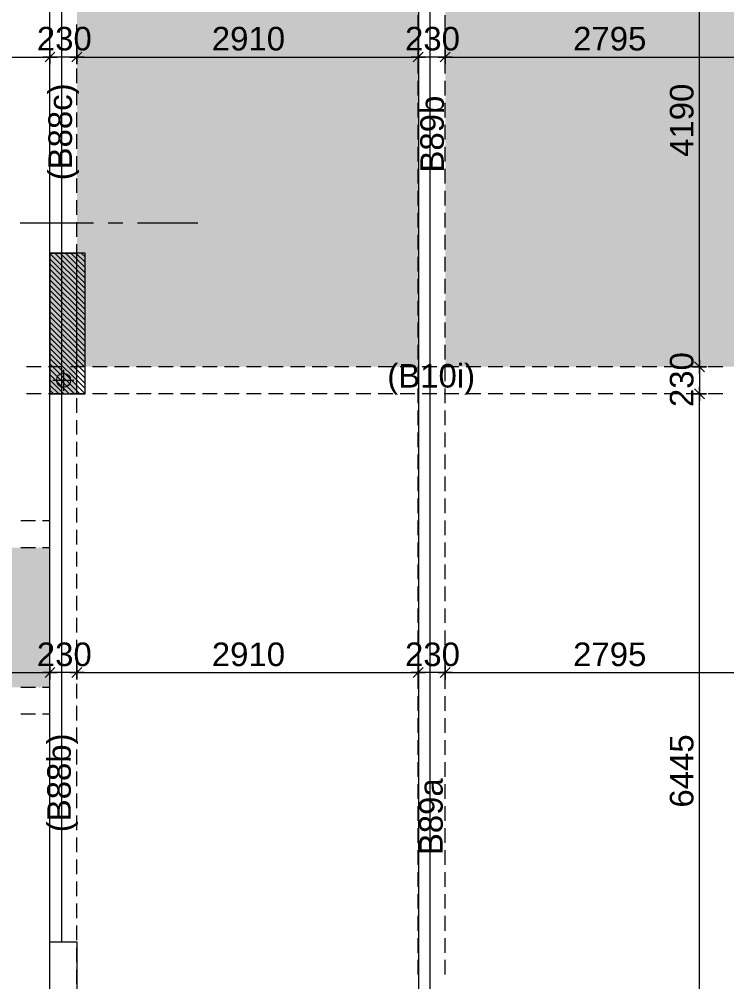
# Model space of a CAD drawing. Header units: millimetres. Extents: x -1303 to 98744, y -1303 to 90097.
# Drawn here: x 63157 to 69191, y 19940 to 28153 of the extents above; entities that cross this region are included whole.
import ezdxf

# ---------------------------------------------------------------- set-up
doc = ezdxf.new("R2010")
doc.units = ezdxf.units.MM
doc.layers.add('PDF_Geometry', color=7, linetype='Continuous')
doc.layers.add('PDF_Text', color=7, linetype='Continuous')
doc.layers.add('PDF_Solid Fills', color=192, linetype='Continuous', true_color=0xc2c0c0c0)
doc.styles.add('PDF ArialMT', font='arial.ttf')

msp = doc.modelspace()

# ---------------------------------------------------------------- hatches: boundary and pattern name
at = {"layer": 'PDF_Solid Fills', "true_color": 0x0000b2}
h = msp.add_hatch(color=33, dxfattribs=at)
h.paths.add_polyline_path([(22404.2843, 31942.72087), (22404.2843, 32112.74047), (19209.26177, 32112.74047), (19209.26177, 30922.67974), (22404.2843, 30922.67974), (22404.2843, 31642.7072), (21409.2932, 31642.7072), (21409.2932, 31942.72087)], flags=0)
h.paths.add_polyline_path([(11529.29261, 29607.70354), (11529.29261, 32397.68983), (12814.30857, 32397.68983), (12814.30857, 29607.70354)], flags=0)
h.paths.add_polyline_path([(12814.30857, 32627.71257), (12814.30857, 34142.75024), (8234.23832, 34142.75024), (8234.23832, 32627.71257)], flags=0)
h.paths.add_polyline_path([(12814.30857, 22167.74491), (12814.30857, 24957.72913), (11529.29261, 24957.72913), (11529.29261, 22167.74491)], flags=0)
h.paths.add_polyline_path([(8234.23832, 21937.72009), (8234.23832, 20422.68242), (12814.30857, 20422.68242), (12814.30857, 21937.72009)], flags=0)
h.paths.add_polyline_path([(21869.25605, 23642.75499), (21869.25605, 22452.69219), (19209.26177, 22452.69219), (19209.26177, 23642.75499)], flags=0)
h.paths.add_polyline_path([(23229.25373, 22452.69219), (23229.25373, 23642.75499), (25959.23687, 23642.75499), (25959.23687, 22452.69219)], flags=0)
h.paths.add_polyline_path([(32354.27376, 21952.6997), (32354.27376, 20422.68242), (36934.25928, 20422.68242), (36934.25928, 21952.6997)], flags=0)
h.paths.add_polyline_path([(33639.29074, 24957.72913), (33639.29074, 22182.72451), (32354.27376, 22182.72451), (32354.27376, 24957.72913)], flags=0)
h.paths.add_polyline_path([(26964.2984, 30922.67974), (26964.2984, 32112.74047), (30159.32092, 32112.74047), (30159.32092, 30922.67974)], flags=0)
h.paths.add_polyline_path([(28349.2614, 32342.68057), (28349.2614, 33242.7154), (27564.23691, 33242.7154), (27564.23691, 32342.68057)], flags=0)
h.paths.add_polyline_path([(40634.2682, 32627.71257), (40634.2682, 34142.75024), (36554.27309, 34142.75024), (36554.27309, 32627.71257)], flags=0)
h.paths.add_polyline_path([(36554.27309, 29607.70354), (36554.27309, 32397.68983), (37839.28802, 32397.68983), (37839.28802, 29607.70354)], flags=0)
h.paths.add_polyline_path([(41994.26382, 34142.75024), (41994.26382, 32627.71257), (46074.25892, 32627.71257), (46074.25892, 34142.75024)], flags=0)
h.paths.add_polyline_path([(46074.25892, 32397.68983), (46074.25892, 29607.70354), (44789.244, 29607.70354), (44789.244, 32397.68983)], flags=0)
h.paths.add_polyline_path([(45694.27273, 20422.68242), (45694.27273, 21952.6997), (50274.26033, 21952.6997), (50274.26033, 20422.68242)], flags=0)
h.paths.add_polyline_path([(48989.24127, 22182.72451), (48989.24127, 24957.72913), (50274.26033, 24957.72913), (50274.26033, 22182.72451)], flags=0)
h.paths.add_polyline_path([(52469.2958, 32112.74047), (52469.2958, 30922.67974), (55664.23361, 30922.67974), (55664.23361, 32112.74047)], flags=0)
h.paths.add_polyline_path([(55064.29717, 32342.68057), (55064.29717, 33242.7154), (54439.30655, 33242.7154), (54439.30655, 32342.68057)], flags=0)
h.paths.add_polyline_path([(63419.27024, 30922.67974), (63419.27024, 32112.74047), (60524.25933, 32112.74047), (60524.25933, 31222.69135), (60224.24978, 31222.69135), (60224.24978, 30922.67974)], flags=0)
h.paths.add_polyline_path([(60819.28118, 23642.75499), (60819.28118, 22452.69219), (63419.27024, 22452.69219), (63419.27024, 23642.75499)], flags=0)
h.paths.add_polyline_path([(56669.29721, 23642.75499), (56669.29721, 22452.69219), (59359.2507, 22452.69219), (59359.2507, 23642.75499)], flags=0)
h.paths.add_polyline_path([(71099.24354, 29607.70354), (71099.24354, 32397.68983), (69814.31126, 32397.68983), (69814.31126, 29607.70354)], flags=0)
h.paths.add_polyline_path([(71099.24354, 22167.74491), (71099.24354, 24957.72913), (69814.31126, 24957.72913), (69814.31126, 22167.74491)], flags=0)
h.paths.add_polyline_path([(69814.31126, 21937.72009), (69814.31126, 20422.68242), (74394.29472, 20422.68242), (74394.29472, 21937.72009)], flags=0)
h.paths.add_polyline_path([(69814.31126, 34142.75024), (69814.31126, 32627.71257), (74394.29472, 32627.71257), (74394.29472, 34142.75024)], flags=0)
at = {"layer": 'PDF_Solid Fills', "true_color": 0x00007f}
h = msp.add_hatch(color=254, dxfattribs=at)
h.paths.add_polyline_path([(31469.30117, 29377.68079), (31469.30117, 25187.75188), (33129.31253, 25187.75188), (33129.31253, 29377.68079)], flags=0)
h.paths.add_polyline_path([(33359.25057, 25187.75188), (33359.25057, 29377.68079), (36934.25928, 29377.68079), (36934.25928, 25187.75188)], flags=0)
h.paths.add_polyline_path([(37164.2841, 25187.75188), (37164.2841, 29377.68079), (40934.27775, 29377.68079), (40934.27775, 25187.75188)], flags=0)
h.paths.add_polyline_path([(41164.30255, 25182.67534), (41164.30255, 29377.68079), (45464.24791, 29377.68079), (45464.24791, 25182.67534)], flags=0)
h.paths.add_polyline_path([(45694.27273, 29377.68079), (45694.27273, 25187.75188), (49039.2587, 25187.75188), (49039.2587, 29377.68079)], flags=0)
h.paths.add_polyline_path([(49269.28352, 25187.75188), (49269.28352, 29377.68079), (51159.31349, 29377.68079), (51159.31349, 25187.75188)], flags=0)
h.paths.add_polyline_path([(41164.30255, 21382.72041), (41164.30255, 24957.72913), (45464.24791, 24957.72913), (45464.24791, 21382.72041)], flags=0)
h.paths.add_polyline_path([(37164.2841, 24957.72913), (37164.2841, 21382.72041), (40934.27775, 21382.72041), (40934.27775, 24957.72913)], flags=0)
h.paths.add_polyline_path([(40934.27775, 19182.68898), (40934.27775, 21152.69766), (37164.2841, 21152.69766), (37164.2841, 18512.67482), (40864.28888, 18512.67482), (40864.28888, 19182.68898)], flags=0)
h.paths.add_polyline_path([(41164.30255, 21152.69766), (41164.30255, 18512.67482), (43234.25726, 18512.67482), (43234.25726, 21152.69766)], flags=0)
h.paths.add_polyline_path([(41164.30255, 18282.73679), (45464.24791, 18282.73679), (45464.24791, 15760.43508), (41164.30255, 15663.95813)], flags=0)
h.paths.add_polyline_path([(37164.2841, 18282.73679), (40934.27775, 18282.73679), (40934.27775, 15658.79481), (37164.2841, 15574.16518)], flags=0)
h.paths.add_polyline_path([(12814.30857, 29377.68079), (12814.30857, 25187.75188), (8234.23832, 25187.75188), (8234.23832, 29377.68079)], flags=0)
h.paths.add_polyline_path([(13044.24764, 25187.75188), (13044.24764, 29377.68079), (15954.23712, 29377.68079), (15954.23712, 25187.75188)], flags=0)
h.paths.add_polyline_path([(16184.2609, 29377.68079), (16184.2609, 25187.75188), (18909.25016, 25187.75188), (18909.25016, 29377.68079)], flags=0)
h.paths.add_polyline_path([(66559.28558, 25187.75188), (66559.28558, 29377.68079), (63649.29506, 29377.68079), (63649.29506, 25187.75188)], flags=0)
h.paths.add_polyline_path([(66789.30626, 25187.75188), (66789.30626, 29377.68079), (69584.28231, 29377.68079), (69584.28231, 25187.75188)], flags=0)
h.paths.add_polyline_path([(69814.31126, 29377.68079), (69814.31126, 25187.75188), (74394.29472, 25187.75188), (74394.29472, 29377.68079)], flags=0)

# ---------------------------------------------------------------- linework, layer by layer
at = {"layer": 'PDF_Geometry', "color": 9, "lineweight": 0, "true_color": 0xc0c0c0}
for points in [[(63418.67933, 19382.49837), (63418.67933, 32627.03487), (72723.70259, 32627.03487), (72723.70259, 33926.94469), (72823.57217, 33926.94469), (72823.57217, 32627.03487), (73923.75731, 32627.03487), (73923.75731, 32527.1715), (71824.09132, 32527.1715), (71824.09132, 32097.25466), (71724.23002, 32097.25466), (71724.23002, 32527.1715), (69812.44345, 32527.1715)], [(63518.54063, 20282.11171), (63518.54063, 32527.1715), (65561.49898, 32527.1715), (65561.49898, 32227.58345), (65661.36442, 32227.58345), (65661.36442, 32527.1715), (66560.97569, 32527.1715), (66560.97569, 32227.58345), (66661.68412, 32227.58345), (66661.68412, 32527.1715), (68161.32275, 32527.1715), (68161.32275, 32097.25466), (68261.18406, 32097.25466)], [(63418.67933, 26157.09995), (63648.86943, 26157.09995)], [(63418.67933, 20282.11171), (63648.86943, 20282.11171), (63648.86943, 19382.49837)]]:
    msp.add_lwpolyline(points, dxfattribs=at)
msp.add_lwpolyline([(66560.97569, 31627.56023), (66560.97569, 31327.12506), (65661.36442, 31327.12506), (65661.36442, 31627.56023), (65561.49898, 31627.56023), (65561.49898, 31327.12506), (64288.67023, 31327.12506), (64288.67023, 31227.26168), (66560.97569, 31227.26168), (66560.97569, 18581.90334), (66661.68412, 18581.90334), (66661.68412, 31227.26168), (68261.18406, 31227.26168), (68261.18406, 31327.12506), (66661.68412, 31327.12506), (66661.68412, 31627.56023)], close=True, dxfattribs=at)
at = {"layer": 'PDF_Geometry', "color": 122, "lineweight": 0, "true_color": 0x00b88a}
for points in [[(68957.68423, 25227.02118), (68957.68423, 25207.55595), (68957.68423, 29356.94694), (68957.68423, 29337.48171)], [(60263.68438, 27830.22724), (60244.22122, 27830.22724), (63399.21203, 27830.22724), (63378.90174, 27830.22724)], [(63648.86943, 27830.22724), (63418.67933, 27830.22724)], [(63688.647, 27830.22724), (63669.18384, 27830.22724), (66538.97117, 27830.22724), (66518.66088, 27830.22724)], [(66788.62856, 27830.22724), (66558.43846, 27830.22724)], [(66829.25326, 27830.22724), (66808.94297, 27830.22724), (69563.63731, 27830.22724), (69544.17415, 27830.22724)], [(68957.68423, 25187.24567), (68957.68423, 24957.05143)], [(68957.68423, 18552.28298), (68957.68423, 18531.97062), (68957.68423, 24937.58828), (68957.68423, 24917.27592)], [(60839.16584, 22578.11388), (63399.21203, 22578.11388), (63378.90174, 22578.11388)], [(63648.86943, 22578.11388), (63418.67933, 22578.11388)], [(63688.647, 22578.11388), (63669.18384, 22578.11388), (66538.97117, 22578.11388), (66518.66088, 22578.11388)], [(66788.62856, 22578.11388), (66558.43846, 22578.11388)], [(66829.25326, 22578.11388), (66808.94297, 22578.11388), (69563.63731, 22578.11388), (69544.17415, 22578.11388)]]:
    msp.add_lwpolyline(points, dxfattribs=at)
at = {"layer": 'PDF_Geometry', "color": 157, "lineweight": 0, "true_color": 0x3f5f7f}
for points in [[(66558.43846, 28063.80584), (66558.43846, 28188.21098)], [(66788.62856, 28063.80584), (66788.62856, 28188.21098)], [(63418.67933, 27980.86839), (63418.67933, 28105.27353)], [(63648.86943, 27983.40769), (63648.86943, 28107.81283)], [(66558.43846, 27875.92848), (66558.43846, 28001.18075)], [(66788.62856, 27875.92848), (66788.62856, 28001.18075)], [(63418.67933, 27792.99104), (63418.67933, 27918.2433)], [(63648.86943, 27795.53034), (63648.86943, 27920.7826)], [(66558.43846, 27688.89618), (66558.43846, 27813.30132)], [(66788.62856, 27688.89618), (66788.62856, 27813.30132)], [(63418.67933, 27605.95873), (63418.67933, 27730.36594)], [(63648.86943, 27608.49804), (63648.86943, 27732.90317)], [(66558.43846, 27501.01882), (66558.43846, 27626.27109)], [(66788.62856, 27501.01882), (66788.62856, 27626.27109)], [(63418.67933, 27418.08138), (63418.67933, 27543.33364)], [(63648.86943, 27420.62068), (63648.86943, 27545.87294)], [(66558.43846, 27313.14147), (66558.43846, 27438.39373)], [(66788.62856, 27313.14147), (66788.62856, 27438.39373)], [(63418.67933, 27230.20402), (63418.67933, 27355.45628)], [(63648.86943, 27232.74332), (63648.86943, 27357.99559)], [(66558.43846, 27126.10917), (66558.43846, 27251.36143)], [(66788.62856, 27126.10917), (66788.62856, 27251.36143)], [(63418.67933, 27043.17172), (63418.67933, 27168.42398)], [(63648.86943, 27045.71102), (63648.86943, 27170.96328)], [(66558.43846, 26938.23181), (66558.43846, 27063.48407)], [(66788.62856, 26938.23181), (66788.62856, 27063.48407)], [(63418.67933, 26855.29436), (63418.67933, 26980.54662)], [(63648.86943, 26857.83367), (63648.86943, 26983.08593)], [(66558.43846, 26751.19951), (66558.43846, 26876.45177)], [(66788.62856, 26751.19951), (66788.62856, 26876.45177)], [(63418.67933, 26668.26413), (63418.67933, 26792.66927)], [(63648.86943, 26670.80136), (63648.86943, 26795.20857)], [(66558.43846, 26563.32215), (66558.43846, 26688.57441)], [(66788.62856, 26563.32215), (66788.62856, 26688.57441)], [(63418.67933, 26480.3847), (63418.67933, 26605.63696)], [(63648.86943, 26482.92401), (63648.86943, 26608.17627)], [(66558.43846, 26376.29192), (66558.43846, 26500.69706)], [(66788.62856, 26376.29192), (66788.62856, 26500.69706)], [(63418.67933, 26293.35447), (63418.67933, 26417.75961)], [(63648.86943, 26295.89378), (63648.86943, 26420.29891)], [(66558.43846, 26188.41249), (66558.43846, 26313.66475)], [(66788.62856, 26188.41249), (66788.62856, 26313.66475)], [(63418.67933, 26105.47712), (63418.67933, 26230.72731)], [(63648.86943, 26108.01435), (63648.86943, 26233.26661)], [(66558.43846, 26001.38226), (66558.43846, 26125.7874)], [(66788.62856, 26001.38226), (66788.62856, 26125.7874)], [(63418.67933, 25918.44481), (63418.67933, 26042.84995)], [(63648.86943, 25920.98412), (63648.86943, 26045.38925)], [(66558.43846, 25813.50491), (66558.43846, 25938.7551)], [(66788.62856, 25813.50491), (66788.62856, 25938.7551)], [(63418.67933, 25730.56746), (63418.67933, 25855.81972)], [(63648.86943, 25733.10676), (63648.86943, 25858.35695)], [(66558.43846, 25625.62548), (66558.43846, 25750.87774)], [(66788.62856, 25625.62548), (66788.62856, 25750.87774)], [(63418.67933, 25542.6901), (63418.67933, 25667.94029)], [(63648.86943, 25545.22733), (63648.86943, 25670.47959)], [(66558.43846, 25438.59525), (66558.43846, 25563.84751)], [(66788.62856, 25438.59525), (66788.62856, 25563.84751)], [(63418.67933, 25355.6578), (63418.67933, 25480.91006)], [(63648.86943, 25358.1971), (63648.86943, 25483.44936)], [(63648.86943, 25170.31975), (63648.86943, 25295.56994)], [(66558.43846, 25250.71789), (66558.43846, 25375.96808)], [(66788.62856, 25250.71789), (66788.62856, 25375.96808)], [(63418.67933, 25167.78044), (63418.67933, 25293.03271)], [(63344.20278, 25187.24567), (63218.95258, 25187.24567)], [(63531.23507, 25187.24567), (63405.98488, 25187.24567)], [(63719.1145, 25187.24567), (63593.86017, 25187.24567)], [(63906.14679, 25187.24567), (63781.73959, 25187.24567)], [(64094.02209, 25187.24567), (63968.7719, 25187.24567)], [(64281.05439, 25187.24567), (64156.64719, 25187.24567)], [(64468.93381, 25187.24567), (64343.67948, 25187.24567)], [(64655.96198, 25187.24567), (64531.55891, 25187.24567)], [(64843.8414, 25187.24567), (64718.59121, 25187.24567)], [(65031.72082, 25187.24567), (64906.4665, 25187.24567)], [(65218.749, 25187.24567), (65093.4988, 25187.24567)], [(65406.62842, 25187.24567), (65281.37822, 25187.24567)], [(65593.66072, 25187.24567), (65469.25351, 25187.24567)], [(65781.53601, 25187.24567), (65656.28581, 25187.24567)], [(65968.56831, 25187.24567), (65844.16524, 25187.24567)], [(66156.44774, 25187.24567), (66031.19341, 25187.24567)], [(66343.48003, 25187.24567), (66219.07283, 25187.24567)], [(66531.35532, 25187.24567), (66406.10513, 25187.24567)], [(66558.43846, 25063.68559), (66558.43846, 25188.93785)], [(66719.23475, 25187.24567), (66593.98042, 25187.24567)], [(66906.26704, 25187.24567), (66781.01272, 25187.24567)], [(66788.62856, 25063.68559), (66788.62856, 25188.93785)], [(67094.14234, 25187.24567), (66968.89215, 25187.24567)], [(67281.17464, 25187.24567), (67156.76744, 25187.24567)], [(67469.05406, 25187.24567), (67343.79973, 25187.24567)], [(67656.08223, 25187.24567), (67531.67916, 25187.24567)], [(67843.96165, 25187.24567), (67718.71146, 25187.24567)], [(68030.98982, 25187.24567), (67906.58675, 25187.24567)], [(68218.86925, 25187.24567), (68093.61905, 25187.24567)], [(68406.74867, 25187.24567), (68281.49847, 25187.24567)], [(68593.77683, 25187.24567), (68468.52664, 25187.24567)], [(68781.65626, 25187.24567), (68656.40607, 25187.24567)], [(68968.69269, 25187.24567), (68843.43423, 25187.24567)], [(69156.56385, 25187.24567), (69031.31366, 25187.24567)], [(63418.67933, 24980.74814), (63418.67933, 25105.15328)], [(63648.86943, 24983.28744), (63648.86943, 25108.53971)], [(66558.43846, 24875.80823), (66558.43846, 25001.0605)], [(66788.62856, 24875.80823), (66788.62856, 25001.0605)], [(63344.20278, 24957.05143), (63218.95258, 24957.05143)], [(63531.23507, 24957.05143), (63405.98488, 24957.05143)], [(63418.67933, 24792.87079), (63418.67933, 24918.12305)], [(63719.1145, 24957.05143), (63593.86017, 24957.05143)], [(63648.86943, 24795.41009), (63648.86943, 24920.66235)], [(63906.14679, 24957.05143), (63781.73959, 24957.05143)], [(64094.02209, 24957.05143), (63968.7719, 24957.05143)], [(64281.05439, 24957.05143), (64156.64719, 24957.05143)], [(64468.93381, 24957.05143), (64343.67948, 24957.05143)], [(64655.96198, 24957.05143), (64531.55891, 24957.05143)], [(64843.8414, 24957.05143), (64718.59121, 24957.05143)], [(65031.72082, 24957.05143), (64906.4665, 24957.05143)], [(65218.749, 24957.05143), (65093.4988, 24957.05143)], [(65406.62842, 24957.05143), (65281.37822, 24957.05143)], [(65593.66072, 24957.05143), (65469.25351, 24957.05143)], [(65781.53601, 24957.05143), (65656.28581, 24957.05143)], [(65968.56831, 24957.05143), (65844.16524, 24957.05143)], [(66156.44774, 24957.05143), (66031.19341, 24957.05143)], [(66343.48003, 24957.05143), (66219.07283, 24957.05143)], [(66531.35532, 24957.05143), (66406.10513, 24957.05143)], [(66719.23475, 24957.05143), (66593.98042, 24957.05143)], [(66906.26704, 24957.05143), (66781.01272, 24957.05143)], [(67094.14234, 24957.05143), (66968.89215, 24957.05143)], [(67281.17464, 24957.05143), (67156.76744, 24957.05143)], [(67469.05406, 24957.05143), (67343.79973, 24957.05143)], [(67656.08223, 24957.05143), (67531.67916, 24957.05143)], [(67843.96165, 24957.05143), (67718.71146, 24957.05143)], [(68030.98982, 24957.05143), (67906.58675, 24957.05143)], [(68218.86925, 24957.05143), (68093.61905, 24957.05143)], [(68406.74867, 24957.05143), (68281.49847, 24957.05143)], [(68593.77683, 24957.05143), (68468.52664, 24957.05143)], [(68781.65626, 24957.05143), (68656.40607, 24957.05143)], [(68968.69269, 24957.05143), (68843.43423, 24957.05143)], [(69156.56385, 24957.05143), (69031.31366, 24957.05143)], [(66558.43846, 24688.77593), (66558.43846, 24813.18107)], [(66788.62856, 24688.77593), (66788.62856, 24813.18107)], [(63418.67933, 24605.83848), (63418.67933, 24730.24569)], [(63648.86943, 24608.37779), (63648.86943, 24732.78292)], [(66558.43846, 24500.89857), (66558.43846, 24626.15084)], [(66788.62856, 24500.89857), (66788.62856, 24626.15084)], [(63418.67933, 24417.96113), (63418.67933, 24543.21339)], [(63648.86943, 24420.50043), (63648.86943, 24545.75269)], [(66558.43846, 24313.86627), (66558.43846, 24438.27348)], [(66788.62856, 24313.86627), (66788.62856, 24438.27348)], [(63418.67933, 24230.9309), (63418.67933, 24355.33603)], [(63648.86943, 24233.46813), (63648.86943, 24357.87534)], [(66558.43846, 24125.98892), (66558.43846, 24251.24118)], [(66788.62856, 24125.98892), (66788.62856, 24251.24118)], [(63418.67933, 24043.05147), (63418.67933, 24168.30373)], [(63648.86943, 24045.59077), (63648.86943, 24170.84303)], [(66558.43846, 23938.95869), (66558.43846, 24063.36382)], [(66788.62856, 23938.95869), (66788.62856, 24063.36382)], [(63418.67933, 23855.17411), (63418.67933, 23980.42637)], [(63648.86943, 23857.71342), (63648.86943, 23982.96568)], [(63294.27212, 23872.10004), (63169.02193, 23872.10004)], [(63418.67933, 23872.10004), (63356.05422, 23872.10004)], [(66558.43846, 23751.07926), (66558.43846, 23876.33152)], [(66788.62856, 23751.07926), (66788.62856, 23876.33152)], [(63418.67933, 23668.14388), (63418.67933, 23793.39407)], [(63648.86943, 23670.68111), (63648.86943, 23795.93337)], [(66558.43846, 23563.2019), (66558.43846, 23688.45416)], [(66788.62856, 23563.2019), (66788.62856, 23688.45416)], [(63294.27212, 23641.90787), (63169.02193, 23641.90787)], [(63418.67933, 23641.90787), (63356.05422, 23641.90787)], [(63418.67933, 23480.26445), (63418.67933, 23605.51671)], [(63648.86943, 23482.80376), (63648.86943, 23608.05602)], [(66558.43846, 23376.17167), (66558.43846, 23501.42186)], [(66788.62856, 23376.17167), (66788.62856, 23501.42186)], [(63418.67933, 23293.23422), (63418.67933, 23418.48648)], [(63648.86943, 23295.77353), (63648.86943, 23421.02371)], [(66558.43846, 23188.29224), (66558.43846, 23313.5445)], [(66788.62856, 23188.29224), (66788.62856, 23313.5445)], [(63418.67933, 23105.35687), (63418.67933, 23230.60706)], [(63648.86943, 23107.8941), (63648.86943, 23233.14636)], [(66558.43846, 23001.26201), (66558.43846, 23125.66715)], [(66788.62856, 23001.26201), (66788.62856, 23125.66715)], [(63418.67933, 22918.32456), (63418.67933, 23042.7297)], [(63648.86943, 22920.86387), (63648.86943, 23045.269)], [(66558.43846, 22813.38466), (66558.43846, 22938.63484)], [(66788.62856, 22813.38466), (66788.62856, 22938.63484)], [(63418.67933, 22730.44721), (63418.67933, 22855.69947)], [(63648.86943, 22732.98651), (63648.86943, 22858.2367)], [(66558.43846, 22626.35235), (66558.43846, 22750.75749)], [(66788.62856, 22626.35235), (66788.62856, 22750.75749)], [(63418.67933, 22543.41491), (63418.67933, 22667.82004)], [(63648.86943, 22545.95421), (63648.86943, 22670.35934)], [(66558.43846, 22438.475), (66558.43846, 22563.72726)], [(66788.62856, 22438.475), (66788.62856, 22563.72726)], [(63294.27212, 22452.01449), (63169.02193, 22452.01449)], [(63418.67933, 22452.01449), (63356.05422, 22452.01449)], [(63418.67933, 22355.53755), (63418.67933, 22480.78981)], [(63648.86943, 22358.07685), (63648.86943, 22483.32911)], [(66558.43846, 22251.44269), (66558.43846, 22375.84783)], [(66788.62856, 22251.44269), (66788.62856, 22375.84783)], [(63418.67933, 22167.66019), (63418.67933, 22292.91246)], [(63648.86943, 22170.1995), (63648.86943, 22295.44969)], [(63294.27212, 22222.66945), (63169.02193, 22222.66945)], [(63418.67933, 22222.66945), (63356.05422, 22222.66945)], [(66558.43846, 22063.56534), (66558.43846, 22188.8176)], [(66788.62856, 22063.56534), (66788.62856, 22188.8176)], [(63418.67933, 21980.62789), (63418.67933, 22105.88015)], [(63648.86943, 21983.16719), (63648.86943, 22108.41946)], [(66558.43846, 21875.68798), (66558.43846, 22000.94024)], [(66788.62856, 21875.68798), (66788.62856, 22000.94024)], [(63418.67933, 21792.75054), (63418.67933, 21918.0028)], [(63648.86943, 21795.28984), (63648.86943, 21920.5421)], [(66558.43846, 21688.65568), (66558.43846, 21813.90794)], [(66788.62856, 21688.65568), (66788.62856, 21813.90794)], [(63418.67933, 21605.71823), (63418.67933, 21730.97049)], [(63648.86943, 21608.25754), (63648.86943, 21733.5098)], [(66558.43846, 21500.77832), (66558.43846, 21626.03059)], [(66788.62856, 21500.77832), (66788.62856, 21626.03059)], [(63418.67933, 21417.84088), (63418.67933, 21543.09314)], [(63648.86943, 21420.38018), (63648.86943, 21545.63244)], [(66558.43846, 21313.74602), (66558.43846, 21438.15323)], [(66788.62856, 21313.74602), (66788.62856, 21438.15323)], [(63418.67933, 21230.81065), (63418.67933, 21355.21578)], [(63648.86943, 21233.34788), (63648.86943, 21357.75509)], [(66558.43846, 21125.86867), (66558.43846, 21251.12093)], [(66788.62856, 21125.86867), (66788.62856, 21251.12093)], [(63418.67933, 21042.93122), (63418.67933, 21168.18348)], [(63648.86943, 21045.47052), (63648.86943, 21170.72278)], [(66558.43846, 20938.83844), (66558.43846, 21063.24357)], [(66788.62856, 20938.83844), (66788.62856, 21063.24357)], [(63418.67933, 20855.90099), (63418.67933, 20980.30612)], [(63648.86943, 20858.44029), (63648.86943, 20982.84543)], [(66558.43846, 20750.95901), (66558.43846, 20876.21127)], [(66788.62856, 20750.95901), (66788.62856, 20876.21127)], [(63418.67933, 20668.02363), (63418.67933, 20793.27382)], [(63648.86943, 20670.56086), (63648.86943, 20795.81312)], [(66558.43846, 20563.92878), (66558.43846, 20688.33391)], [(66788.62856, 20563.92878), (66788.62856, 20688.33391)], [(63418.67933, 20480.99133), (63418.67933, 20605.39646)], [(63648.86943, 20483.53063), (63648.86943, 20607.93577)], [(66558.43846, 20376.05142), (66558.43846, 20501.30161)], [(66788.62856, 20376.05142), (66788.62856, 20501.30161)], [(63418.67933, 20293.11397), (63418.67933, 20418.36623)], [(63648.86943, 20295.65328), (63648.86943, 20420.90346)], [(66558.43846, 20188.17199), (66558.43846, 20313.42425)], [(66788.62856, 20188.17199), (66788.62856, 20313.42425)], [(63418.67933, 20105.23662), (63418.67933, 20230.48681)], [(63648.86943, 20107.77385), (63648.86943, 20233.02611)], [(66558.43846, 20001.14176), (66558.43846, 20126.39402)], [(66788.62856, 20001.14176), (66788.62856, 20126.39402)], [(63418.67933, 19918.20431), (63418.67933, 20043.45658)], [(63648.86943, 19920.74362), (63648.86943, 20045.99588)]]:
    msp.add_lwpolyline(points, dxfattribs=at)
at = {"layer": 'PDF_Geometry', "lineweight": 0}
for points in [[(63418.67933, 28150.12764), (63418.67933, 28150.12764)], [(63418.67933, 28150.12764), (63418.67933, 28150.12764)], [(63418.67933, 28087.50255), (63418.67933, 28087.50255)], [(63418.67933, 28087.50255), (63418.67933, 28087.50255)], [(63648.86943, 28150.12764), (63648.86943, 28150.12764)], [(63648.86943, 28150.12764), (63648.86943, 28150.12764)], [(63648.86943, 28087.50255), (63648.86943, 28087.50255)], [(63648.86943, 28087.50255), (63648.86943, 28087.50255)], [(66558.43846, 28103.58135), (66558.43846, 28103.58135)], [(66558.43846, 28103.58135), (66558.43846, 28103.58135)], [(66788.62856, 28103.58135), (66788.62856, 28103.58135)], [(66788.62856, 28103.58135), (66788.62856, 28103.58135)], [(63418.67933, 28024.87538), (63418.67933, 28024.87538)], [(63418.67933, 28024.87538), (63418.67933, 28024.87538)], [(63648.86943, 28024.87538), (63648.86943, 28024.87538)], [(63648.86943, 28024.87538), (63648.86943, 28024.87538)], [(66558.43846, 28041.80131), (66558.43846, 28041.80131)], [(66558.43846, 28041.80131), (66558.43846, 28041.80131)], [(66788.62856, 28041.80131), (66788.62856, 28041.80131)], [(66788.62856, 28041.80131), (66788.62856, 28041.80131)], [(63418.67933, 27962.25029), (63418.67933, 27962.25029)], [(63418.67933, 27962.25029), (63418.67933, 27962.25029)], [(63648.86943, 27962.25029), (63648.86943, 27962.25029)], [(63648.86943, 27962.25029), (63648.86943, 27962.25029)], [(66558.43846, 27979.17621), (66558.43846, 27979.17621)], [(66558.43846, 27979.17621), (66558.43846, 27979.17621)], [(66788.62856, 27979.17621), (66788.62856, 27979.17621)], [(66788.62856, 27979.17621), (66788.62856, 27979.17621)], [(63418.67933, 27900.47025), (63418.67933, 27900.47025)], [(63418.67933, 27900.47025), (63418.67933, 27900.47025)], [(63648.86943, 27900.47025), (63648.86943, 27900.47025)], [(63648.86943, 27900.47025), (63648.86943, 27900.47025)], [(66558.43846, 27916.55112), (66558.43846, 27916.55112)], [(66558.43846, 27916.55112), (66558.43846, 27916.55112)], [(66788.62856, 27916.55112), (66788.62856, 27916.55112)], [(66788.62856, 27916.55112), (66788.62856, 27916.55112)], [(63418.67933, 27830.22724), (63418.67933, 27830.22724)], [(63418.67933, 27830.22724), (63418.67933, 27830.22724)], [(63648.86943, 27830.22724), (63648.86943, 27830.22724)], [(63648.86943, 27830.22724), (63648.86943, 27830.22724)], [(66558.43846, 27830.22724), (66558.43846, 27830.22724)], [(66558.43846, 27830.22724), (66558.43846, 27830.22724)], [(66788.62856, 27830.22724), (66788.62856, 27830.22724)], [(66788.62856, 27830.22724), (66788.62856, 27830.22724)], [(63418.67933, 26154.56064), (63719.1145, 25854.12547)], [(63460.99414, 26157.09995), (63719.1145, 25898.97959)], [(63505.84618, 26157.09995), (63719.1145, 25943.8337)], [(63550.70236, 26157.09995), (63719.1145, 25988.68782)], [(63595.55442, 26157.09995), (63719.1145, 26033.54194)], [(63640.40647, 26157.09995), (63719.1145, 26079.2411)], [(63685.26265, 26157.09995), (63719.1145, 26124.09522)], [(63418.67933, 26109.7086), (63719.1145, 25809.27343)], [(63418.67933, 26064.85448), (63719.1145, 25764.41931)], [(63418.67933, 26020.00037), (63719.1145, 25719.56519)], [(63418.67933, 25974.3012), (63719.1145, 25674.71108)], [(63418.67933, 25929.44708), (63719.1145, 25629.85696)], [(63418.67933, 25884.59296), (63719.1145, 25585.00492)], [(63418.67933, 25839.73885), (63719.1145, 25540.1508)], [(63418.67933, 25794.88473), (63719.1145, 25495.29668)], [(63418.67933, 25750.03269), (63719.1145, 25450.44257)], [(63418.67933, 25705.17857), (63719.1145, 25405.58845)], [(63418.67933, 25660.32445), (63719.1145, 25360.73641)], [(63418.67933, 25615.47034), (63719.1145, 25315.88229)], [(63418.67933, 25570.61622), (63719.1145, 25271.02817)], [(63418.67933, 25525.76418), (63719.1145, 25225.329)], [(63418.67933, 25480.91006), (63719.1145, 25180.47489)], [(63418.67933, 25436.05594), (63719.1145, 25135.62077)], [(63418.67933, 25391.20183), (63719.1145, 25090.76665)], [(63418.67933, 25346.34771), (63719.1145, 25045.91254)], [(63418.67933, 25301.49567), (63719.1145, 25001.0605)], [(63418.67933, 25256.64155), (63718.26737, 24957.05143)], [(63200.33241, 25187.24567), (63200.33241, 25187.24567)], [(63200.33241, 25187.24567), (63200.33241, 25187.24567)], [(63262.96164, 25187.24567), (63262.96164, 25187.24567)], [(63262.96164, 25187.24567), (63262.96164, 25187.24567)], [(63325.58674, 25187.24567), (63325.58674, 25187.24567)], [(63325.58674, 25187.24567), (63325.58674, 25187.24567)], [(63418.67933, 25211.78744), (63672.56821, 24957.05143)], [(63418.67933, 25187.24567), (63418.67933, 25187.24567)], [(63418.67933, 25187.24567), (63418.67933, 25187.24567)], [(63418.67933, 25166.08827), (63627.71202, 24957.05143)], [(68957.68423, 25187.24567), (68957.68423, 25187.24567)], [(68957.68423, 25187.24567), (68957.68423, 25187.24567)], [(69021.15645, 25187.24567), (69021.15645, 25187.24567)], [(69021.15645, 25187.24567), (69021.15645, 25187.24567)], [(69083.78568, 25187.24567), (69083.78568, 25187.24567)], [(69083.78568, 25187.24567), (69083.78568, 25187.24567)], [(69145.56365, 25187.24567), (69145.56365, 25187.24567)], [(69145.56365, 25187.24567), (69145.56365, 25187.24567)], [(63418.67933, 25121.23415), (63582.85997, 24957.05143)], [(63418.67933, 25076.38003), (63538.00792, 24957.05143)], [(63418.67933, 25031.52592), (63493.15174, 24957.05143)], [(63418.67933, 24986.6718), (63448.2997, 24957.05143)], [(63200.33241, 24957.05143), (63200.33241, 24957.05143)], [(63200.33241, 24957.05143), (63200.33241, 24957.05143)], [(63262.96164, 24957.05143), (63262.96164, 24957.05143)], [(63262.96164, 24957.05143), (63262.96164, 24957.05143)], [(63325.58674, 24957.05143), (63325.58674, 24957.05143)], [(63325.58674, 24957.05143), (63325.58674, 24957.05143)], [(63418.67933, 24957.05143), (63418.67933, 24957.05143)], [(63418.67933, 24957.05143), (63418.67933, 24957.05143)], [(68957.68423, 24957.05143), (68957.68423, 24957.05143)], [(68957.68423, 24957.05143), (68957.68423, 24957.05143)], [(69048.23958, 24957.05143), (69048.23958, 24957.05143)], [(69048.23958, 24957.05143), (69048.23958, 24957.05143)], [(69110.86881, 24957.05143), (69110.86881, 24957.05143)], [(69110.86881, 24957.05143), (69110.86881, 24957.05143)], [(69173.48977, 24957.05143), (69173.48977, 24957.05143)], [(69173.48977, 24957.05143), (69173.48977, 24957.05143)], [(63200.33241, 23872.10004), (63200.33241, 23872.10004)], [(63200.33241, 23872.10004), (63200.33241, 23872.10004)], [(63262.96164, 23872.10004), (63262.96164, 23872.10004)], [(63262.96164, 23872.10004), (63262.96164, 23872.10004)], [(63325.58674, 23872.10004), (63325.58674, 23872.10004)], [(63325.58674, 23872.10004), (63325.58674, 23872.10004)], [(63418.67933, 23872.10004), (63418.67933, 23872.10004)], [(63418.67933, 23872.10004), (63418.67933, 23872.10004)], [(63200.33241, 23641.90787), (63200.33241, 23641.90787)], [(63200.33241, 23641.90787), (63200.33241, 23641.90787)], [(63262.96164, 23641.90787), (63262.96164, 23641.90787)], [(63262.96164, 23641.90787), (63262.96164, 23641.90787)], [(63325.58674, 23641.90787), (63325.58674, 23641.90787)], [(63325.58674, 23641.90787), (63325.58674, 23641.90787)], [(63418.67933, 23641.90787), (63418.67933, 23641.90787)], [(63418.67933, 23641.90787), (63418.67933, 23641.90787)], [(63418.67933, 22578.11388), (63418.67933, 22578.11388)], [(63418.67933, 22578.11388), (63418.67933, 22578.11388)], [(63418.67933, 22514.64166), (63418.67933, 22514.64166)], [(63418.67933, 22514.64166), (63418.67933, 22514.64166)], [(63648.86943, 22578.11388), (63648.86943, 22578.11388)], [(63648.86943, 22578.11388), (63648.86943, 22578.11388)], [(66558.43846, 22578.11388), (66558.43846, 22578.11388)], [(66558.43846, 22578.11388), (66558.43846, 22578.11388)], [(66788.62856, 22578.11388), (66788.62856, 22578.11388)], [(66788.62856, 22578.11388), (66788.62856, 22578.11388)], [(63200.33241, 22452.01449), (63200.33241, 22452.01449)], [(63200.33241, 22452.01449), (63200.33241, 22452.01449)], [(63262.96164, 22452.01449), (63262.96164, 22452.01449)], [(63262.96164, 22452.01449), (63262.96164, 22452.01449)], [(63325.58674, 22452.01449), (63325.58674, 22452.01449)], [(63325.58674, 22452.01449), (63325.58674, 22452.01449)], [(63418.67933, 22452.01449), (63418.67933, 22452.01449)], [(63418.67933, 22452.01449), (63418.67933, 22452.01449)], [(63418.67933, 22452.01449), (63418.67933, 22452.01449)], [(63418.67933, 22452.01449), (63418.67933, 22452.01449)], [(63648.86943, 22492.63713), (63648.86943, 22492.63713)], [(63648.86943, 22492.63713), (63648.86943, 22492.63713)], [(63648.86943, 22430.01204), (63648.86943, 22430.01204)], [(63648.86943, 22430.01204), (63648.86943, 22430.01204)], [(66558.43846, 22497.71574), (66558.43846, 22497.71574)], [(66558.43846, 22497.71574), (66558.43846, 22497.71574)], [(66558.43846, 22435.08857), (66558.43846, 22435.08857)], [(66558.43846, 22435.08857), (66558.43846, 22435.08857)], [(66788.62856, 22497.71574), (66788.62856, 22497.71574)], [(66788.62856, 22497.71574), (66788.62856, 22497.71574)], [(66788.62856, 22435.08857), (66788.62856, 22435.08857)], [(66788.62856, 22435.08857), (66788.62856, 22435.08857)], [(63648.86943, 22367.38487), (63648.86943, 22367.38487)], [(63648.86943, 22367.38487), (63648.86943, 22367.38487)], [(66558.43846, 22372.46347), (66558.43846, 22372.46347)], [(66558.43846, 22372.46347), (66558.43846, 22372.46347)], [(66788.62856, 22372.46347), (66788.62856, 22372.46347)], [(66788.62856, 22372.46347), (66788.62856, 22372.46347)], [(63648.86943, 22304.75977), (63648.86943, 22304.75977)], [(63648.86943, 22304.75977), (63648.86943, 22304.75977)], [(66558.43846, 22309.83838), (66558.43846, 22309.83838)], [(66558.43846, 22309.83838), (66558.43846, 22309.83838)], [(66788.62856, 22309.83838), (66788.62856, 22309.83838)], [(66788.62856, 22309.83838), (66788.62856, 22309.83838)], [(63200.33241, 22222.66945), (63200.33241, 22222.66945)], [(63200.33241, 22222.66945), (63200.33241, 22222.66945)], [(63262.96164, 22222.66945), (63262.96164, 22222.66945)], [(63262.96164, 22222.66945), (63262.96164, 22222.66945)], [(63325.58674, 22222.66945), (63325.58674, 22222.66945)], [(63325.58674, 22222.66945), (63325.58674, 22222.66945)], [(63418.67933, 22222.66945), (63418.67933, 22222.66945)], [(63418.67933, 22222.66945), (63418.67933, 22222.66945)], [(63648.86943, 22242.13468), (63648.86943, 22242.13468)], [(63648.86943, 22242.13468), (63648.86943, 22242.13468)], [(66558.43846, 22247.21121), (66558.43846, 22247.21121)], [(66558.43846, 22247.21121), (66558.43846, 22247.21121)], [(66788.62856, 22247.21121), (66788.62856, 22247.21121)], [(66788.62856, 22247.21121), (66788.62856, 22247.21121)], [(63648.86943, 22156.65793), (63648.86943, 22156.65793)], [(63648.86943, 22156.65793), (63648.86943, 22156.65793)], [(66558.43846, 22167.66019), (66558.43846, 22167.66019)], [(66558.43846, 22167.66019), (66558.43846, 22167.66019)], [(66788.62856, 22167.66019), (66788.62856, 22167.66019)], [(66788.62856, 22167.66019), (66788.62856, 22167.66019)]]:
    msp.add_lwpolyline(points, dxfattribs=at)
at = {"layer": 'PDF_Geometry', "color": 122, "lineweight": 0, "true_color": 0x00b88a}
for points in [[(63460.99414, 27872.54205), (63376.36451, 27787.91243)], [(63418.67933, 27770.14145), (63418.67933, 27890.31511)], [(63606.55462, 27787.91243), (63691.18424, 27872.54205)], [(63648.86943, 27890.31511), (63648.86943, 27770.14145)], [(66601.60039, 27872.54205), (66516.12365, 27787.91243)], [(66558.43846, 27770.14145), (66558.43846, 27890.31511)], [(66746.31375, 27787.91243), (66830.94338, 27872.54205)], [(66788.62856, 27890.31511), (66788.62856, 27770.14145)], [(63478.76718, 27830.22724), (63358.59146, 27830.22724)], [(63588.7857, 27830.22724), (63708.95729, 27830.22724)], [(66618.52632, 27830.22724), (66499.19772, 27830.22724)], [(66728.54483, 27830.22724), (66848.71642, 27830.22724)], [(68999.99904, 25144.93086), (68915.36941, 25229.56049)], [(68957.68423, 25127.15781), (68957.68423, 25247.33146)], [(68897.6005, 25187.24567), (69017.77622, 25187.24567)], [(68915.36941, 24999.36624), (68999.99904, 24914.73662)], [(68957.68423, 25017.13929), (68957.68423, 24896.96564)], [(69017.77622, 24957.05143), (68897.6005, 24957.05143)], [(63460.99414, 22620.42869), (63376.36451, 22534.95194)], [(63418.67933, 22518.02602), (63418.67933, 22637.35462)], [(63606.55462, 22534.95194), (63691.18424, 22620.42869)], [(63648.86943, 22637.35462), (63648.86943, 22518.02602)], [(66601.60039, 22620.42869), (66516.12365, 22534.95194)], [(66558.43846, 22518.02602), (66558.43846, 22637.35462)], [(66746.31375, 22534.95194), (66830.94338, 22620.42869)], [(66788.62856, 22637.35462), (66788.62856, 22518.02602)], [(63478.76718, 22578.11388), (63358.59146, 22578.11388)], [(63588.7857, 22578.11388), (63708.95729, 22578.11388)], [(66618.52632, 22578.11388), (66499.19772, 22578.11388)], [(66728.54483, 22578.11388), (66848.71642, 22578.11388)]]:
    msp.add_lwpolyline(points, close=True, dxfattribs=at)
at = {"layer": 'PDF_Geometry', "color": 1, "lineweight": 0}
for points in [[(63165.63756, 26416.91248), (63790.20256, 26416.91248)], [(63915.45275, 26416.91248), (64040.70708, 26416.91248)], [(64165.95727, 26416.91248), (64679.66076, 26416.91248)]]:
    msp.add_lwpolyline(points, dxfattribs=at)
at = {"layer": 'PDF_Geometry', "color": 5, "lineweight": 0}
for points in [[(63418.67933, 24957.05143), (63719.1145, 24957.05143), (63719.1145, 26157.09956), (63418.67933, 26157.09956)], [(63418.67933, 24957.05143), (63648.87192, 24957.05143), (63648.87192, 26157.09956), (63418.67933, 26157.09956)]]:
    msp.add_lwpolyline(points, close=True, dxfattribs=at)
at = {"layer": 'PDF_Geometry', "color": 20, "lineweight": 0, "true_color": 0xff4405}
for points in [[(63533.77644, 25162.70184), (63533.77644, 24982.44032)], [(63444.06821, 25072.14855), (63623.48054, 25072.14855)]]:
    msp.add_lwpolyline(points, dxfattribs=at)
at = {"layer": 'PDF_Geometry', "color": 7, "lineweight": 0, "true_color": 0xffffff}
msp.add_circle((63534.28982, 25072.7323), 60.01032, dxfattribs=at)
at = {"layer": 'PDF_Geometry', "color": 20, "lineweight": 0, "true_color": 0xff4405}
msp.add_circle((63534.27975, 25072.71385), 60.00025, dxfattribs=at)
at = {"layer": 'PDF_Solid Fills', "color": 1, "lineweight": 0}
msp.add_solid([(64711.05802, 26417.42076), (64711.05802, 26572.54753), (64649.11061, 26417.42076), (64649.11061, 26572.54753)], dxfattribs=at)
at = {"layer": 'PDF_Solid Fills', "lineweight": 0}
msp.add_solid([(63419.27024, 26157.69294), (63649.29506, 26157.69294), (63419.27024, 24957.72913), (63649.29506, 24957.72913)], dxfattribs=at)

# ---------------------------------------------------------------- texts
at = {"layer": 'PDF_Text', "char_height": 201.084641, "attachment_point": 4, "style": 'PDF ArialMT'}
for s, insert in [('230', (63306.70739, 27985.73759)), ('2910', (64799.16333, 27985.73759)), ('230', (66446.83242, 27985.73759)), ('2795', (67880.68902, 27985.73759)), ('230', (63306.70739, 22732.75603)), ('2910', (64799.16333, 22732.75603)), ('230', (66446.83242, 22732.75603)), ('2795', (67880.68902, 22732.75603))]:
    msp.add_mtext(s, dxfattribs=dict(at, insert=insert))
at = {"layer": 'PDF_Text', "color": 6, "char_height": 201.084641, "attachment_point": 4, "rotation": 90, "style": 'PDF ArialMT'}
for s, insert in [('(B88c)', (63535.87675, 26778.08983)), ('B89b', (66679.03227, 26844.49567)), ('(B88b)', (63526.04491, 21215.93894)), ('B89a', (66669.20042, 21020.43847))]:
    msp.add_mtext(s, dxfattribs=dict(at, insert=insert))
at = {"layer": 'PDF_Text', "char_height": 201.084641, "attachment_point": 4, "rotation": 90, "style": 'PDF ArialMT'}
for s, insert in [('4190', (68807.57929, 26978.36416)), ('230', (68807.57929, 24843.57538)), ('6445', (68807.57929, 21426.13766))]:
    msp.add_mtext(s, dxfattribs=dict(at, insert=insert))
at = {"layer": 'PDF_Text', "color": 6, "insert": (66295.47625, 25080.28113), "char_height": 201.084641, "attachment_point": 4, "style": 'PDF ArialMT'}
msp.add_mtext('(B10i)', dxfattribs=at)

doc.saveas('drawing.dxf')
